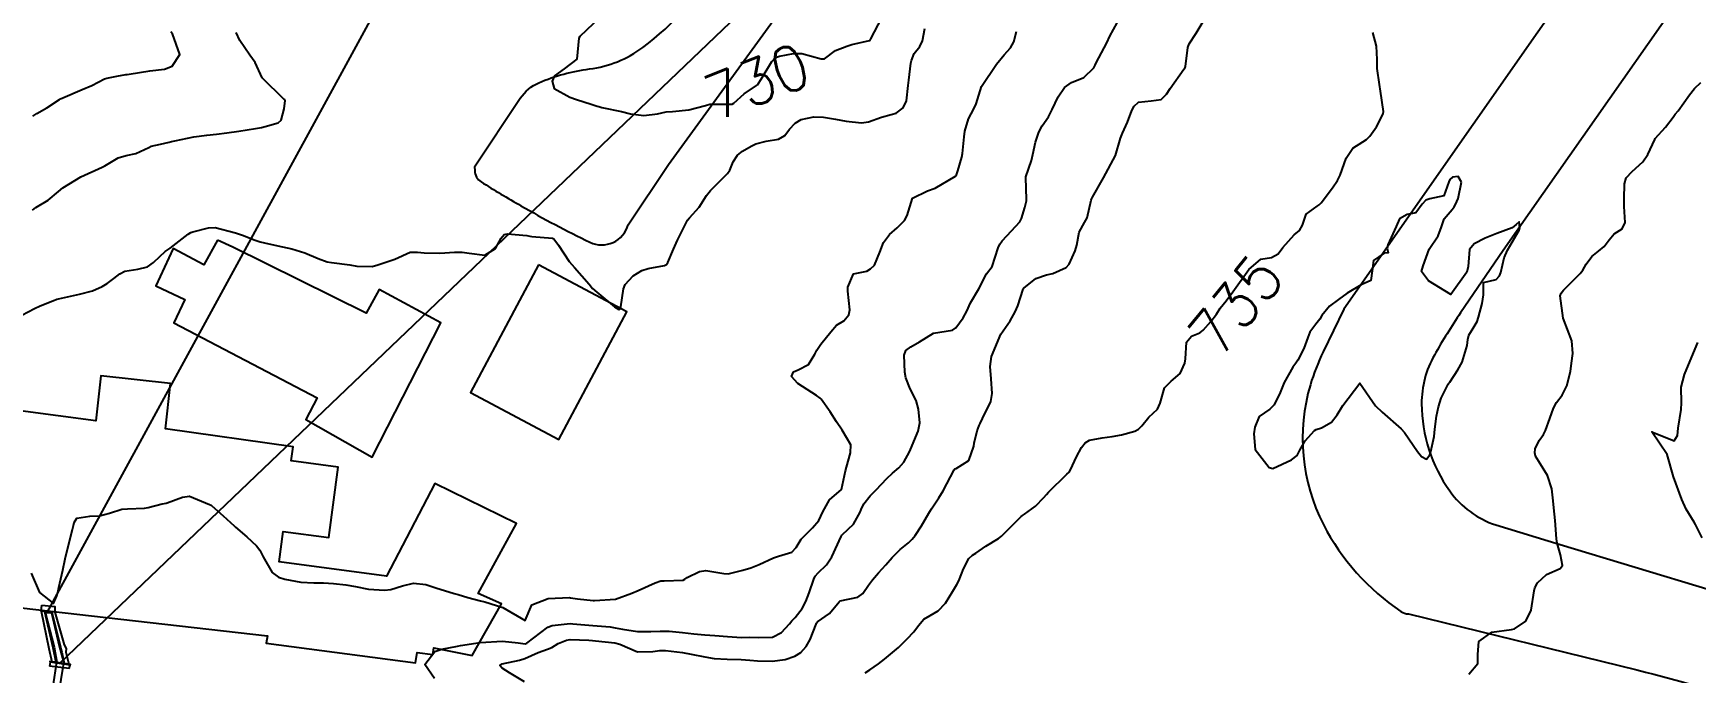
# Model space of a CAD drawing. Header units: metres. Extents: x 298520 to 308411, y 7433745 to 7450750.
# Drawn here: x 302415.1 to 302563, y 7441419 to 7441475.9 of the extents above; entities that cross this region are included whole.
import ezdxf
from ezdxf.enums import TextEntityAlignment as Align

# ---------------------------------------------------------------- set-up
doc = ezdxf.new("R2010")
doc.units = ezdxf.units.M
doc.header["$LTSCALE"] = 10
doc.linetypes.add('CONTINUO', pattern=[0])
doc.linetypes.add('TRACEJADO', pattern=[8.7, 8, -0.7])
for name, color, linetype in [('Cotas', 45, 'Continuous'), ('Curvas de Nivel 1m', 11, 'Continuous'), ('Curvas de Nivel 5m', 15, 'Continuous'), ('Edificações', 30, 'Continuous'), ('GALERIA', 45, 'Continuous'), ('TAMPA', 45, 'CONTINUO'), ('TEXTO', 45, 'Continuous'), ('Vias Primárias', 230, 'Continuous')]:
    doc.layers.add(name, color=color, linetype=linetype)
doc.styles.add('Style-STANDARD', font='STANDARD.shx')

msp = doc.modelspace()

# ---------------------------------------------------------------- linework, layer by layer
at = {"layer": 'Curvas de Nivel 1m', "flags": 128}
for points, elevation in [([(302413.5, 7441450.5), (302415.2, 7441451.41), (302415.71, 7441451.64), (302416.97, 7441452.14), (302417.14, 7441452.2), (302417.2, 7441452.22), (302417.32, 7441452.26), (302419.21, 7441452.68), (302420.35, 7441452.96), (302421.22, 7441453.35), (302421.66, 7441453.64), (302422.26, 7441454.08), (302422.8, 7441454.5), (302423.23, 7441454.72), (302424.4, 7441454.89), (302425.24, 7441455.11), (302425.78, 7441455.5), (302426.35, 7441456.03), (302426.82, 7441456.46), (302427.26, 7441456.78), (302428.86, 7441458), (302429.11, 7441458.15), (302429.28, 7441458.21), (302430.67, 7441458.59), (302431.28, 7441458.6), (302433.09, 7441458.14), (302433.27, 7441458.08), (302433.71, 7441457.94), (302434.83, 7441457.49), (302435.27, 7441457.33), (302436.04, 7441457.14), (302437.26, 7441456.88), (302438.09, 7441456.71), (302439.26, 7441456.35), (302440.45, 7441455.86), (302441.25, 7441455.56), (302441.61, 7441455.49), (302443.24, 7441455.3), (302443.89, 7441455.17), (302445.24, 7441455.13), (302445.75, 7441455.29), (302447.25, 7441455.78), (302448.62, 7441456.41), (302449.26, 7441456.42), (302449.87, 7441456.36), (302451.26, 7441456.32), (302452.57, 7441456.41), (302453.26, 7441456.42), (302453.87, 7441456.31), (302455.26, 7441456.16), (302456.21, 7441456.73), (302456.72, 7441457.67), (302456.97, 7441457.97), (302457.28, 7441458.03), (302459.01, 7441457.91), (302459.28, 7441457.85), (302459.46, 7441457.82), (302461.27, 7441457.66), (302461.41, 7441457.61), (302461.82, 7441457.05), (302462.78, 7441455.59), (302463.25, 7441455.06), (302464.54, 7441453.57), (302464.84, 7441453.18), (302465.22, 7441452.86), (302466.81, 7441451.54), (302467.2, 7441451.31), (302467.33, 7441451.41), (302467.36, 7441451.54), (302467.6, 7441453.15), (302467.75, 7441453.53), (302468.45, 7441454.31), (302469.24, 7441454.78), (302469.79, 7441454.96), (302471.25, 7441455.24), (302471.42, 7441455.32), (302471.54, 7441455.49), (302472.06, 7441456.69), (302472.41, 7441457.48), (302472.69, 7441458.07), (302473.29, 7441459.25), (302473.46, 7441459.47), (302474.33, 7441460.43), (302474.98, 7441461.45), (302475.33, 7441461.91), (302476.86, 7441463.42), (302477.06, 7441463.71), (302477.36, 7441464.45), (302477.73, 7441465.05), (302478.19, 7441465.41), (302478.95, 7441465.84), (302479.38, 7441466.05), (302480.28, 7441466.28), (302481.38, 7441466.46), (302481.95, 7441466.8), (302482.38, 7441467.36), (302482.86, 7441467.9), (302483.4, 7441468.22), (302484.53, 7441468.46), (302485.4, 7441468.43), (302486.47, 7441468.24), (302487.4, 7441468.06), (302488.77, 7441467.91), (302489.4, 7441468), (302490.55, 7441468.41), (302491.41, 7441468.66), (302491.87, 7441468.79), (302492.48, 7441469.24), (302492.78, 7441469.88), (302492.93, 7441471.24), (302492.98, 7441471.7), (302493.17, 7441473.23), (302493.22, 7441473.47), (302493.47, 7441474.07), (302493.98, 7441474.72), (302494.19, 7441475.22), (302494.42, 7441476.3)], 731), ([(302450.8, 7441418.5), (302449.93, 7441419.74), (302450.83, 7441420.88), (302451.45, 7441421.11), (302452.84, 7441421.37), (302453.11, 7441421.43), (302454.84, 7441421.69), (302456.84, 7441421.82), (302458.22, 7441421.65), (302458.84, 7441421.58), (302459, 7441421.64), (302460.86, 7441423.05), (302461.26, 7441423.21), (302462.86, 7441423.37), (302463.08, 7441423.36), (302464.86, 7441423.21), (302466.4, 7441423.08), (302466.86, 7441423.01), (302467.52, 7441422.87), (302468.85, 7441422.68), (302470.02, 7441422.67), (302470.86, 7441422.7), (302471.65, 7441422.69), (302472.85, 7441422.59), (302473.85, 7441422.46), (302474.85, 7441422.37), (302475.74, 7441422.33), (302476.85, 7441422.23), (302478.11, 7441422.15), (302478.85, 7441422.16), (302479.62, 7441422.15), (302480.85, 7441422.18), (302481.65, 7441422.57), (302482.36, 7441423.36), (302482.59, 7441423.63), (302482.87, 7441423.91), (302483.51, 7441424.72), (302483.83, 7441425.34), (302484.12, 7441426.12), (302484.52, 7441427.33), (302484.65, 7441427.6), (302484.92, 7441427.9), (302485.66, 7441428.59), (302486.15, 7441429.31), (302486.96, 7441431.12), (302487.02, 7441431.24), (302487.08, 7441431.3), (302488.05, 7441432.21), (302488.66, 7441433.28), (302488.75, 7441433.52), (302488.99, 7441434.03), (302489.55, 7441434.73), (302490.08, 7441435.26), (302491.02, 7441436.29), (302491.52, 7441436.75), (302492.11, 7441437.24), (302492.54, 7441437.73), (302493.05, 7441438.66), (302493.21, 7441439.07), (302493.27, 7441439.23), (302493.82, 7441440.48), (302493.97, 7441441.22), (302493.86, 7441442.46), (302493.63, 7441443.22), (302493.12, 7441444.25), (302492.71, 7441445.23), (302492.63, 7441445.75), (302492.58, 7441447.24), (302492.73, 7441447.66), (302493.16, 7441448), (302493.95, 7441448.44), (302495.17, 7441449.21), (302496.88, 7441449.48), (302497.18, 7441449.69), (302497.81, 7441450.56), (302498.14, 7441451.17), (302498.46, 7441451.92), (302499.22, 7441453.16), (302499.91, 7441454.48), (302500.39, 7441455.14), (302500.92, 7441456.79), (302501.07, 7441457.13), (302501.28, 7441457.42), (302502.11, 7441458.3), (302502.85, 7441459.11), (302503.01, 7441459.4), (302503.31, 7441460.39), (302503.45, 7441460.98), (302503.46, 7441461.11), (302503.4, 7441463.05), (302503.41, 7441463.11), (302503.89, 7441464.58), (302504.03, 7441465.1), (302504.27, 7441466.21), (302504.54, 7441467.1), (302504.84, 7441467.65), (302505.41, 7441468.46), (302505.74, 7441469.09), (302506.27, 7441470.24), (302506.83, 7441471.07), (302507.45, 7441471.49), (302508.56, 7441471.94), (302509.46, 7441472.81), (302509.57, 7441473.04), (302509.66, 7441473.24), (302510.6, 7441475.02), (302510.88, 7441475.63), (302511.51, 7441476.82)], 733), ([(302458.8, 7441418.19), (302457.46, 7441419.01), (302456.82, 7441419.42), (302456.6, 7441419.66), (302456.82, 7441419.79), (302458.35, 7441420.12), (302458.83, 7441420.27), (302460, 7441420.79), (302460.84, 7441421.1), (302461.21, 7441421.24), (302461.78, 7441421.6), (302462.53, 7441421.91), (302462.85, 7441421.95), (302464.53, 7441421.89), (302464.85, 7441421.86), (302465.12, 7441421.84), (302466.84, 7441421.66), (302467.26, 7441421.54), (302468.84, 7441420.87), (302470.22, 7441420.88), (302470.84, 7441420.98), (302471.35, 7441420.97), (302472.84, 7441420.8), (302473.63, 7441420.67), (302474.83, 7441420.41), (302475.66, 7441420.27), (302476.83, 7441420.2), (302478.06, 7441420.18), (302478.83, 7441420.13), (302479.51, 7441420.07), (302480.83, 7441420.04), (302481.99, 7441420.19), (302482.83, 7441420.48), (302483.38, 7441420.8), (302483.86, 7441421.34), (302484.21, 7441421.97), (302484.73, 7441423.33), (302484.77, 7441423.42), (302484.87, 7441423.52), (302485.93, 7441424.26), (302486.78, 7441425.3), (302486.89, 7441425.41), (302488.45, 7441425.73), (302488.9, 7441426.05), (302489.4, 7441426.78), (302489.75, 7441427.27), (302490.29, 7441427.9), (302490.93, 7441428.6), (302491.49, 7441429.25), (302492.21, 7441429.97), (302492.95, 7441430.57), (302493.29, 7441430.89), (302493.55, 7441431.22), (302494.11, 7441432.08), (302494.77, 7441433.21), (302494.85, 7441433.35), (302494.99, 7441433.59), (302495.65, 7441434.56), (302496.03, 7441435.19), (302497.03, 7441437.06), (302497.09, 7441437.13), (302497.21, 7441437.18), (302498.32, 7441437.89), (302498.76, 7441439.16), (302498.79, 7441439.43), (302499.07, 7441440.52), (302499.25, 7441440.99), (302499.33, 7441441.16), (302499.55, 7441441.62), (302500.28, 7441443.14), (302500.4, 7441443.85), (302500.32, 7441445.14), (302500.23, 7441446.23), (302500.35, 7441447.14), (302501.17, 7441449.13), (302502, 7441450.31), (302502.46, 7441451.12), (302502.68, 7441451.64), (302503.16, 7441453.11), (302503.18, 7441453.15), (302503.22, 7441453.21), (302504.28, 7441454.06), (302505.24, 7441454.4), (302505.79, 7441454.53), (302506.99, 7441455.06), (302507.26, 7441455.34), (302507.79, 7441456.53), (302507.93, 7441457.05), (302508.14, 7441458.2), (302508.62, 7441459.05), (302508.86, 7441459.48), (302509.21, 7441461.04), (302509.24, 7441461.13), (302509.33, 7441461.32), (302510.32, 7441463.03), (302511.36, 7441465.01), (302511.83, 7441466.56), (302512.01, 7441467), (302512.43, 7441467.97), (302512.83, 7441469), (302513.02, 7441469.39), (302513.42, 7441469.76), (302514.54, 7441469.87), (302515.43, 7441469.99), (302515.92, 7441470.47), (302516.23, 7441470.96), (302517.46, 7441472.68), (302517.57, 7441472.83), (302517.61, 7441472.94), (302517.8, 7441474.61), (302517.93, 7441474.94), (302518.54, 7441475.88), (302519.17, 7441476.92)], 734), ([(302414.91, 7441427.85), (302415.65, 7441426.15), (302416.88, 7441425.16), (302417.2, 7441425.83), (302417.26, 7441426.14), (302417.36, 7441426.6), (302417.71, 7441428.13), (302417.92, 7441429.13), (302418.16, 7441430.12), (302418.59, 7441431.75), (302418.67, 7441432.11), (302418.72, 7441432.36), (302418.97, 7441432.76), (302420.13, 7441432.94), (302420.98, 7441432.96), (302421.86, 7441433.2), (302422.98, 7441433.54), (302423.46, 7441433.59), (302424.99, 7441433.64), (302425.32, 7441433.71), (302426.56, 7441434.02), (302426.91, 7441434.1), (302426.99, 7441434.12), (302428.37, 7441434.62), (302428.99, 7441434.71), (302430.77, 7441433.97), (302430.91, 7441433.9), (302430.98, 7441433.85), (302431.97, 7441432.96), (302432.96, 7441432.06), (302433.02, 7441432.01), (302433.09, 7441431.95), (302434.1, 7441431.08), (302434.95, 7441430.3), (302435.24, 7441429.92), (302435.54, 7441429.31), (302436.33, 7441427.91), (302436.91, 7441427.5), (302437.47, 7441427.33), (302438.9, 7441427.06), (302440.05, 7441427), (302440.9, 7441427.01), (302441.79, 7441426.95), (302442.9, 7441426.83), (302443.75, 7441426.67), (302444.9, 7441426.44), (302446.34, 7441426.34), (302446.9, 7441426.4), (302447.95, 7441426.73), (302448.91, 7441426.98), (302450.01, 7441426.85), (302450.9, 7441426.56), (302452.55, 7441426.06), (302452.9, 7441425.95), (302453.76, 7441425.7), (302454.89, 7441425.4), (302455.26, 7441425.31), (302456.88, 7441424.81), (302458.86, 7441423.64), (302459.46, 7441425.05), (302460.89, 7441425.61), (302462.79, 7441425.69), (302462.89, 7441425.68), (302463.52, 7441425.58), (302464.89, 7441425.44), (302465.03, 7441425.43), (302466.89, 7441425.54), (302468.34, 7441426.08), (302468.9, 7441426.31), (302470.42, 7441427.01), (302470.91, 7441427.17), (302471.21, 7441427.18), (302472.91, 7441427.24), (302473.06, 7441427.32), (302473.26, 7441427.47), (302474.36, 7441428.02), (302474.92, 7441428.09), (302476.53, 7441427.82), (302476.92, 7441427.81), (302478.21, 7441428.12), (302478.93, 7441428.34), (302479.68, 7441428.64), (302480.94, 7441429.21), (302481.05, 7441429.26), (302481.39, 7441429.37), (302482.58, 7441429.72), (302482.95, 7441430.15), (302483.42, 7441430.88), (302483.84, 7441431.34), (302484.43, 7441431.88), (302484.97, 7441432.54), (302485.35, 7441433.32), (302485.93, 7441434.38), (302487.01, 7441435.3), (302487.36, 7441436.96), (302487.44, 7441437.3), (302487.79, 7441438.55), (302487.82, 7441439.29), (302487.07, 7441440.58), (302486.55, 7441441.31), (302485.99, 7441442.21), (302485.2, 7441443.33), (302485.1, 7441443.44), (302484.77, 7441443.67), (302483.12, 7441444.74), (302482.54, 7441445.36), (302482.73, 7441445.76), (302483.14, 7441445.94), (302484.07, 7441446.42), (302484.63, 7441447.34), (302484.79, 7441447.7), (302485.16, 7441448.22), (302486.04, 7441449.32), (302486.56, 7441449.93), (302487.19, 7441450.3), (302487.66, 7441450.83), (302487.73, 7441451.29), (302487.56, 7441452.95), (302487.55, 7441453.3), (302488.05, 7441454.49), (302489.24, 7441454.72), (302489.59, 7441454.94), (302489.92, 7441455.27), (302490.41, 7441456.41), (302490.72, 7441457.26), (302491.28, 7441457.99), (302491.94, 7441458.59), (302492.59, 7441459.24), (302492.85, 7441459.68), (302493.32, 7441461.23), (302494.66, 7441461.88), (302495.33, 7441462.11), (302497.14, 7441463.18), (302497.23, 7441463.3), (302497.35, 7441463.65), (302497.69, 7441464.85), (302497.76, 7441465.18), (302497.9, 7441466.66), (302497.98, 7441467.17), (302498.3, 7441468.27), (302498.77, 7441469.17), (302498.99, 7441469.6), (302499.44, 7441471.16), (302500.79, 7441473.14), (302501.47, 7441473.96), (302502.02, 7441474.58), (302502.32, 7441475.12), (302502.58, 7441476.04)], 732), ([(302415.06, 7441468.5), (302415.4, 7441468.74), (302416.3, 7441469.26), (302417.42, 7441469.98), (302417.52, 7441470.04), (302417.73, 7441470.14), (302419.43, 7441470.88), (302420.29, 7441471.25), (302421.44, 7441471.82), (302421.63, 7441471.9), (302422.51, 7441472.08), (302423.31, 7441472.21), (302423.44, 7441472.23), (302423.63, 7441472.25), (302425.45, 7441472.53), (302426.77, 7441472.7), (302427.45, 7441472.96), (302428.12, 7441474.01), (302427.49, 7441475.82), (302427.32, 7441476.02)], 729), ([(302542.82, 7441418.88), (302543.61, 7441419.84), (302543.61, 7441420.62), (302543.7, 7441421.77), (302544.86, 7441422.61), (302546.61, 7441422.85), (302546.87, 7441422.92), (302547.87, 7441423.58), (302548.36, 7441424.57), (302548.63, 7441426.28), (302548.68, 7441426.56), (302548.92, 7441427), (302549.73, 7441427.75), (302550.93, 7441428.29), (302551.13, 7441428.54), (302550.95, 7441429.49), (302550.66, 7441430.54), (302550.61, 7441430.9), (302550.49, 7441432.54), (302550.43, 7441433.1), (302550.28, 7441434.55), (302550.19, 7441435.37), (302549.8, 7441436.55), (302549.05, 7441437.79), (302548.75, 7441438.27), (302548.67, 7441438.57), (302548.71, 7441438.91), (302549.07, 7441439.65), (302549.44, 7441440.2), (302549.62, 7441440.55), (302550.02, 7441441.63), (302550.34, 7441442.55), (302550.62, 7441443.03), (302551.11, 7441443.68), (302551.53, 7441444.53), (302551.86, 7441445.81), (302551.95, 7441446.53), (302552.05, 7441447.41), (302551.97, 7441448.53), (302551.2, 7441450.54), (302550.93, 7441452.54), (302551.01, 7441452.76), (302551.23, 7441453.03), (302552.72, 7441454.52), (302552.95, 7441454.81), (302553.26, 7441455.34), (302553.75, 7441456.02), (302554.36, 7441456.5), (302554.85, 7441456.92), (302555.28, 7441457.51), (302555.73, 7441458.05), (302556.44, 7441458.48), (302556.73, 7441459.05), (302556.64, 7441460.48), (302556.64, 7441461.17), (302556.65, 7441462.48), (302556.81, 7441463.02), (302557.35, 7441463.58), (302558.28, 7441464.46), (302558.73, 7441465.09), (302559.35, 7441466.44), (302559.39, 7441466.51), (302560.31, 7441467.53), (302560.98, 7441468.42), (302561.16, 7441468.68), (302561.42, 7441468.99), (302562.45, 7441470.4), (302562.88, 7441470.96), (302563.45, 7441471.51)], 736), ([(302563.58, 7441431), (302562.98, 7441432.18), (302562.86, 7441432.4), (302562.15, 7441433.56), (302561.77, 7441434.41), (302561.03, 7441436.42), (302560.46, 7441438.43), (302559.08, 7441440.44), (302561.07, 7441439.63), (302561.38, 7441440.12), (302561.41, 7441440.42), (302561.44, 7441440.77), (302561.71, 7441442.41), (302561.72, 7441443.02), (302561.71, 7441444.41), (302562.01, 7441445.53), (302562.34, 7441446.4), (302563.17, 7441448.39)], 737)]:
    msp.add_lwpolyline(points, dxfattribs=dict(at, elevation=elevation))
at = {"layer": 'Curvas de Nivel 5m', "flags": 128}
for points, elevation in [([(302465.51, 7441477.28), (302463.71, 7441475.59), (302463.63, 7441475.45), (302463.46, 7441473.59), (302462.32, 7441472.73), (302461.45, 7441472.1), (302461.24, 7441471.61), (302461.43, 7441470.96), (302462.82, 7441470.2), (302463.42, 7441469.99), (302464.71, 7441469.57), (302465.25, 7441469.4), (302465.41, 7441469.36), (302465.68, 7441469.28), (302467.41, 7441468.93), (302468.21, 7441468.73), (302469.4, 7441468.56), (302470.63, 7441468.72), (302471.41, 7441468.89), (302471.97, 7441468.92), (302473.41, 7441469.06), (302474.91, 7441469.45), (302475.29, 7441469.57), (302475.42, 7441469.59), (302477.27, 7441469.57), (302477.42, 7441469.66), (302478.33, 7441470.51), (302479.44, 7441471.25), (302479.53, 7441471.31), (302479.59, 7441471.4), (302479.84, 7441471.79), (302480.81, 7441473.38), (302481.13, 7441473.72), (302481.47, 7441473.86), (302482.74, 7441474.09), (302483.47, 7441474.09), (302485.19, 7441473.6), (302485.47, 7441473.6), (302486.45, 7441474.34), (302487.48, 7441474.74), (302487.91, 7441474.88), (302489.49, 7441475.24), (302489.55, 7441475.28), (302489.61, 7441475.39), (302490.59, 7441477.26)], 730), ([(302415.03, 7441460.16), (302415.31, 7441460.4), (302416.42, 7441461.04), (302417.32, 7441461.8), (302417.72, 7441462.13), (302419.33, 7441463.11), (302421.22, 7441463.97), (302421.34, 7441464.02), (302421.46, 7441464.09), (302422.64, 7441464.79), (302423.36, 7441465), (302424.22, 7441465.2), (302425.37, 7441465.73), (302425.58, 7441465.83), (302426.4, 7441466.03), (302427.18, 7441466.21), (302427.38, 7441466.26), (302427.69, 7441466.33), (302429.38, 7441466.67), (302430.54, 7441466.82), (302431.38, 7441466.92), (302432.31, 7441467.03), (302433.39, 7441467.17), (302434.86, 7441467.4), (302435.39, 7441467.49), (302435.73, 7441467.58), (302436.87, 7441467.91), (302437.14, 7441468.16), (302437.41, 7441469.15), (302437.49, 7441469.9), (302437.47, 7441469.95), (302437.42, 7441470), (302435.44, 7441471.92), (302434.82, 7441473.29), (302434.37, 7441473.94), (302433.48, 7441475.24), (302433.14, 7441475.95)], 730), ([(302489.11, 7441418.99), (302489.52, 7441419.27), (302490.29, 7441419.81), (302490.83, 7441420.2), (302492.07, 7441421.24), (302492.85, 7441422.01), (302493.44, 7441422.64), (302493.86, 7441423.22), (302494.32, 7441423.77), (302494.88, 7441424.09), (302495.59, 7441424.5), (302496.25, 7441425.19), (302496.9, 7441426.27), (302497.25, 7441426.84), (302497.43, 7441427.17), (302497.85, 7441428.25), (302498.33, 7441429.17), (302498.65, 7441429.45), (302498.94, 7441429.64), (302499.84, 7441430.26), (302500.96, 7441430.95), (302501.08, 7441431.02), (302501.24, 7441431.14), (302502.98, 7441432.9), (302503.1, 7441432.99), (302503.29, 7441433.11), (302504.26, 7441433.83), (302505.01, 7441434.58), (302505.23, 7441434.87), (302505.4, 7441435.08), (302507.03, 7441436.66), (302507.24, 7441436.85), (302507.36, 7441437.06), (302507.89, 7441438.2), (302508.36, 7441439.05), (302508.67, 7441439.44), (302509.06, 7441439.68), (302510.19, 7441439.91), (302511.07, 7441440.02), (302511.91, 7441440.17), (302513.08, 7441440.48), (302513.41, 7441440.66), (302513.71, 7441440.98), (302514.33, 7441441.74), (302515.1, 7441442.44), (302515.36, 7441442.97), (302515.74, 7441444.35), (302516.32, 7441444.95), (302517.14, 7441445.61), (302517.55, 7441446.53), (302517.59, 7441446.94), (302517.7, 7441448.41), (302518.14, 7441448.93), (302518.87, 7441449.23), (302519.18, 7441449.47), (302519.86, 7441450.25), (302520.35, 7441450.91), (302520.69, 7441451.42), (302521.21, 7441452.08), (302521.82, 7441452.89), (302523.24, 7441454.87), (302524.31, 7441455.8), (302525.26, 7441455.94), (302525.84, 7441456.27), (302526.27, 7441456.84), (302527.28, 7441457.95), (302527.75, 7441458.35), (302528.01, 7441458.81), (302528.34, 7441459.78), (302529.32, 7441460.51), (302529.5, 7441460.62), (302529.66, 7441460.8), (302530.68, 7441462.13), (302531.12, 7441462.78), (302531.35, 7441463.26), (302531.91, 7441464.77), (302532.48, 7441465.66), (302533.39, 7441466.24), (302533.7, 7441466.44), (302533.99, 7441466.74), (302534.58, 7441467.56), (302535.19, 7441468.73), (302535.21, 7441468.93), (302534.96, 7441470.73), (302534.86, 7441471.33), (302534.66, 7441472.74), (302534.65, 7441473.56), (302534.58, 7441474.74), (302534.28, 7441475.96)], 735)]:
    msp.add_lwpolyline(points, dxfattribs=dict(at, elevation=elevation))
at = {"layer": 'Curvas de Nivel 5m', "elevation": 735, "flags": 128}
msp.add_lwpolyline([(302542.17, 7441462.65), (302541.85, 7441463.15), (302541.35, 7441463.08), (302541.12, 7441462.89), (302541.03, 7441462.66), (302540.58, 7441461.41), (302539.33, 7441461.16), (302538.98, 7441461.03), (302538.66, 7441460.69), (302538.09, 7441459.91), (302537.31, 7441459.76), (302536.64, 7441459.38), (302536.35, 7441458.71), (302535.61, 7441457.06), (302535.54, 7441456.73), (302535.64, 7441456.35), (302535.27, 7441456.31), (302534.32, 7441455.68), (302534.22, 7441454.74), (302534.08, 7441453.89), (302533.23, 7441453.5), (302531.97, 7441452.77), (302531.22, 7441452.2), (302530.4, 7441451.6), (302529.73, 7441450.79), (302529.54, 7441450.45), (302529.19, 7441450.01), (302528.67, 7441449.31), (302528.48, 7441448.81), (302528.14, 7441447.83), (302527.61, 7441446.82), (302527.42, 7441446.55), (302527.15, 7441446.18), (302526.39, 7441444.83), (302526.02, 7441443.94), (302525.5, 7441442.84), (302525.1, 7441442.46), (302524.15, 7441441.8), (302523.78, 7441440.86), (302523.69, 7441440.25), (302523.79, 7441438.86), (302525.04, 7441437.26), (302525.36, 7441437.17), (302527.04, 7441437.95), (302527.53, 7441438.34), (302527.78, 7441438.81), (302528.24, 7441439.63), (302529.08, 7441440.56), (302529.23, 7441440.65), (302529.69, 7441440.79), (302530.59, 7441441.28), (302531.09, 7441441.95), (302531.6, 7441442.77), (302533.12, 7441444.75), (302534.52, 7441442.74), (302535.1, 7441442.19), (302536.79, 7441440.71), (302537.08, 7441440.36), (302538.24, 7441438.69), (302538.6, 7441438.24), (302539.05, 7441437.99), (302539.35, 7441438.38), (302539.43, 7441438.68), (302539.72, 7441440.03), (302539.79, 7441440.67), (302539.93, 7441441.84), (302540.12, 7441442.67), (302540.36, 7441443.42), (302540.97, 7441444.66), (302541.04, 7441444.75), (302541.13, 7441444.86), (302541.84, 7441445.95), (302542.21, 7441446.64), (302542.65, 7441448.12), (302542.72, 7441448.64), (302542.8, 7441449.02), (302543.19, 7441449.65), (302543.56, 7441450.26), (302543.67, 7441450.63), (302544, 7441451.84), (302544.1, 7441452.62), (302544.12, 7441453.73), (302545.24, 7441453.98), (302545.54, 7441454.31), (302545.65, 7441454.61), (302545.95, 7441455.92), (302546.25, 7441456.6), (302547.29, 7441458.37), (302547.35, 7441458.58), (302547.3, 7441459.12), (302547.02, 7441458.86), (302546.66, 7441458.59), (302545.29, 7441458.08), (302544.25, 7441457.66), (302543.28, 7441457.14), (302542.86, 7441456.64), (302542.74, 7441455.15), (302542.62, 7441454.64), (302541.22, 7441452.66), (302539.23, 7441453.85), (302538.61, 7441454.69), (302538.74, 7441455.2), (302539.27, 7441456.68), (302540.09, 7441457.86), (302540.38, 7441458.67), (302540.6, 7441459.37), (302541.32, 7441460.2), (302541.51, 7441460.46), (302541.61, 7441460.66), (302541.86, 7441461.18)], close=True, dxfattribs=at)
at = {"layer": 'Edificações'}
for points in [[(302431.48, 7441457.48), (302430.27, 7441455.29), (302427.55, 7441456.75), (302425.98, 7441453.42), (302428.56, 7441452.21), (302427.59, 7441450.14), (302440.34, 7441443.46), (302439.33, 7441441.53), (302445.24, 7441438.19), (302451.35, 7441450.12), (302445.86, 7441453.1), (302444.71, 7441450.98), (302432.84, 7441456.86)], [(302460.04, 7441455.3), (302453.99, 7441443.92), (302461.86, 7441439.74), (302467.9, 7441451.12)], [(302404.31, 7441443.58), (302402.24, 7441426.12), (302435.93, 7441422.3), (302435.81, 7441421.62), (302449.11, 7441419.9), (302449.23, 7441420.81), (302450.65, 7441420.62), (302450.72, 7441421.23), (302454.13, 7441420.53), (302456.74, 7441425.13), (302454.67, 7441426.06), (302458.08, 7441432.28), (302450.82, 7441435.83), (302446.52, 7441427.6), (302436.96, 7441428.88), (302437.32, 7441431.57), (302441.38, 7441431.02), (302442.22, 7441437.28), (302438.04, 7441437.84), (302438.21, 7441439.09), (302426.86, 7441440.71), (302427.3, 7441444.74), (302421.09, 7441445.41), (302420.66, 7441441.4)]]:
    msp.add_lwpolyline(points, close=True, dxfattribs=at)
at = {"layer": 'GALERIA', "linetype": 'TRACEJADO', "flags": 128}
for points in [[(302415.9, 7441411.54), (302417.2, 7441419.95)], [(302416.45, 7441411.46), (302417.8, 7441419.86)]]:
    msp.add_lwpolyline(points, dxfattribs=at)
at = {"layer": 'GALERIA', "linetype": 'CONTINUO'}
for points in [[(302415.8, 7441424.49, 732.21), (302416.47, 7441421.16, 732.14), (302416.73, 7441419.97, 732.16)], [(302416.1, 7441424.45, 732.2), (302416.83, 7441421.24, 732.14), (302417.09, 7441419.93, 732.18)], [(302416.1, 7441424.45, 732.2), (302416.15, 7441424.36, 731.28), (302416.71, 7441424.32, 731.39), (302416.74, 7441424.4, 732.23)], [(302416.74, 7441424.4, 732.23), (302416.1, 7441424.45, 732.2)], [(302416.15, 7441424.36, 731.28), (302416.95, 7441421.29, 731.55), (302417.2, 7441419.95, 731.61)], [(302416.74, 7441424.4, 732.23), (302417.49, 7441421.43, 732.14), (302417.55, 7441421.13, 731.86), (302417.64, 7441420.83, 732.14), (302417.85, 7441419.82, 732.18)], [(302417.02, 7441424.38, 732.24), (302417.84, 7441421.49, 732.14), (302418.02, 7441421.15, 731.94), (302418, 7441420.83, 732.16), (302418.25, 7441419.76, 732.19)], [(302416.71, 7441424.32, 731.39), (302417.4, 7441421.4, 731.53), (302417.8, 7441419.86, 731.64)], [(302418.29, 7441419.37, 732.48), (302418.37, 7441419.69, 732.47), (302416.58, 7441419.94, 732.46), (302416.53, 7441419.59, 732.48)], [(302418.37, 7441419.69, 732.47), (302418.41, 7441419.73, 732.18), (302418.25, 7441419.76, 732.19), (302417.85, 7441419.82, 732.18), (302417.81, 7441419.82, 732.11), (302417.19, 7441419.92, 732.11), (302417.09, 7441419.93, 732.18), (302416.73, 7441419.97, 732.16), (302416.57, 7441420, 732.2), (302416.58, 7441419.94, 732.46)], [(302417.19, 7441419.92, 732.11), (302417.2, 7441419.95, 731.61), (302417.8, 7441419.86, 731.64), (302417.81, 7441419.82, 732.11)], [(302418.29, 7441419.37, 732.48), (302416.53, 7441419.59, 732.48)]]:
    msp.add_polyline3d(points, dxfattribs=at)
at = {"layer": 'TAMPA', "color": 3, "linetype": 'CONTINUO'}
msp.add_polyline3d([(302415.86, 7441425.02, 732.21), (302417.02, 7441424.9, 732.21), (302417.02, 7441424.38, 732.24), (302415.8, 7441424.49, 732.21)], close=True, dxfattribs=at)
at = {"layer": 'TEXTO', "linetype": 'CONTINUO'}
for points in [[(302416.33, 7441424.37, 0), (302513.78, 7441602.86, 0)], [(302417.48, 7441419.89, 0), (302593.68, 7441588.27, 0)]]:
    msp.add_polyline3d(points, dxfattribs=at)
at = {"layer": 'Vias Primárias'}
for points in [[(302454.35, 7441463.99), (302458.42, 7441470.1, -0.144536), (302460.07, 7441471.48, -0.071413), (302464.58, 7441472.71, 0.13011), (302469.31, 7441474.62, 0.096193), (302476.18, 7441482.19), (302498.77, 7441514.79), (302516.01, 7441538.48), (302531.86, 7441561.32, -0.132566), (302539.17, 7441567.49, -0.071176), (302547.07, 7441569.89, -0.112715), (302553.58, 7441569.43, -0.083077), (302562.44, 7441565.02), (302608.26, 7441532.27), (302623.29, 7441521.74, 0.122285), (302628.55, 7441519.7, 0.229849), (302638.04, 7441522.92, 0.150409), (302641.36, 7441529.09, 0.163452), (302640.31, 7441537.17), (302634.97, 7441550.01), (302625.99, 7441571.31)], [(302454.35, 7441463.99), (302454.36, 7441463.67, 0.255169), (302454.93, 7441462.66, 0.008268), (302458.48, 7441460.54, 0.018579), (302464.61, 7441457.3, 0.466775), (302468.02, 7441458.85), (302471.59, 7441464.21), (302482.85, 7441479.68), (302503.57, 7441509.83), (302528.69, 7441544.94), (302536.68, 7441556.64, -0.170681), (302543.72, 7441561.81, -0.144899), (302549.79, 7441561.86, -0.095053), (302554.87, 7441559.27), (302574.94, 7441545.17)], [(302582.48, 7441523.93), (302560.44, 7441492.43), (302531.69, 7441451.33), (302529.85, 7441447.54, 0.040665), (302528.71, 7441444.61, 0.193744), (302529.87, 7441432.19, 0.127107), (302536.77, 7441424.46, 0.128228), (302537.44, 7441424.23), (302557.75, 7441419.26, -0.026473), (302569.85, 7441415.61, -0.014996)]]:
    msp.add_lwpolyline(points, format="xyb", dxfattribs=at)
msp.add_lwpolyline([(302591.07, 7441425.43), (302597.58, 7441434.02), (302613.96, 7441457.01), (302631.29, 7441482.26), (302632.06, 7441481.73), (302645.76, 7441494.45), (302623.07, 7441511.07), (302607.62, 7441522, 0.271532), (302593.9, 7441523.17, 0.156015), (302590.84, 7441520.29), (302583.64, 7441510.38), (302569.38, 7441490.1), (302545.85, 7441456.55), (302542.08, 7441451.02, 0.020143), (302539.74, 7441447.26, 0.131473), (302538.61, 7441442.93, 0.154653), (302541.11, 7441435.17, 0.160135), (302545.21, 7441432.15), (302550.93, 7441430.4), (302564.29, 7441426.38), (302576.71, 7441422.3, 0.132962), (302584.31, 7441421.89, 0.043018), (302587.51, 7441422.87, 0.120942)], format="xyb", close=True, dxfattribs=at)

# ---------------------------------------------------------------- texts
at = {"layer": 'Cotas', "style": 'Style-STANDARD'}
for s, rotation, p in [('730', 21.0223, (302479.48, 7441471.61, 730)), ('735', 50.4319, (302522.09, 7441451.7, 735))]:
    msp.add_text(s, height=4, rotation=rotation, dxfattribs=at).set_placement(p, align=Align.MIDDLE_CENTER)

doc.saveas('drawing.dxf')
